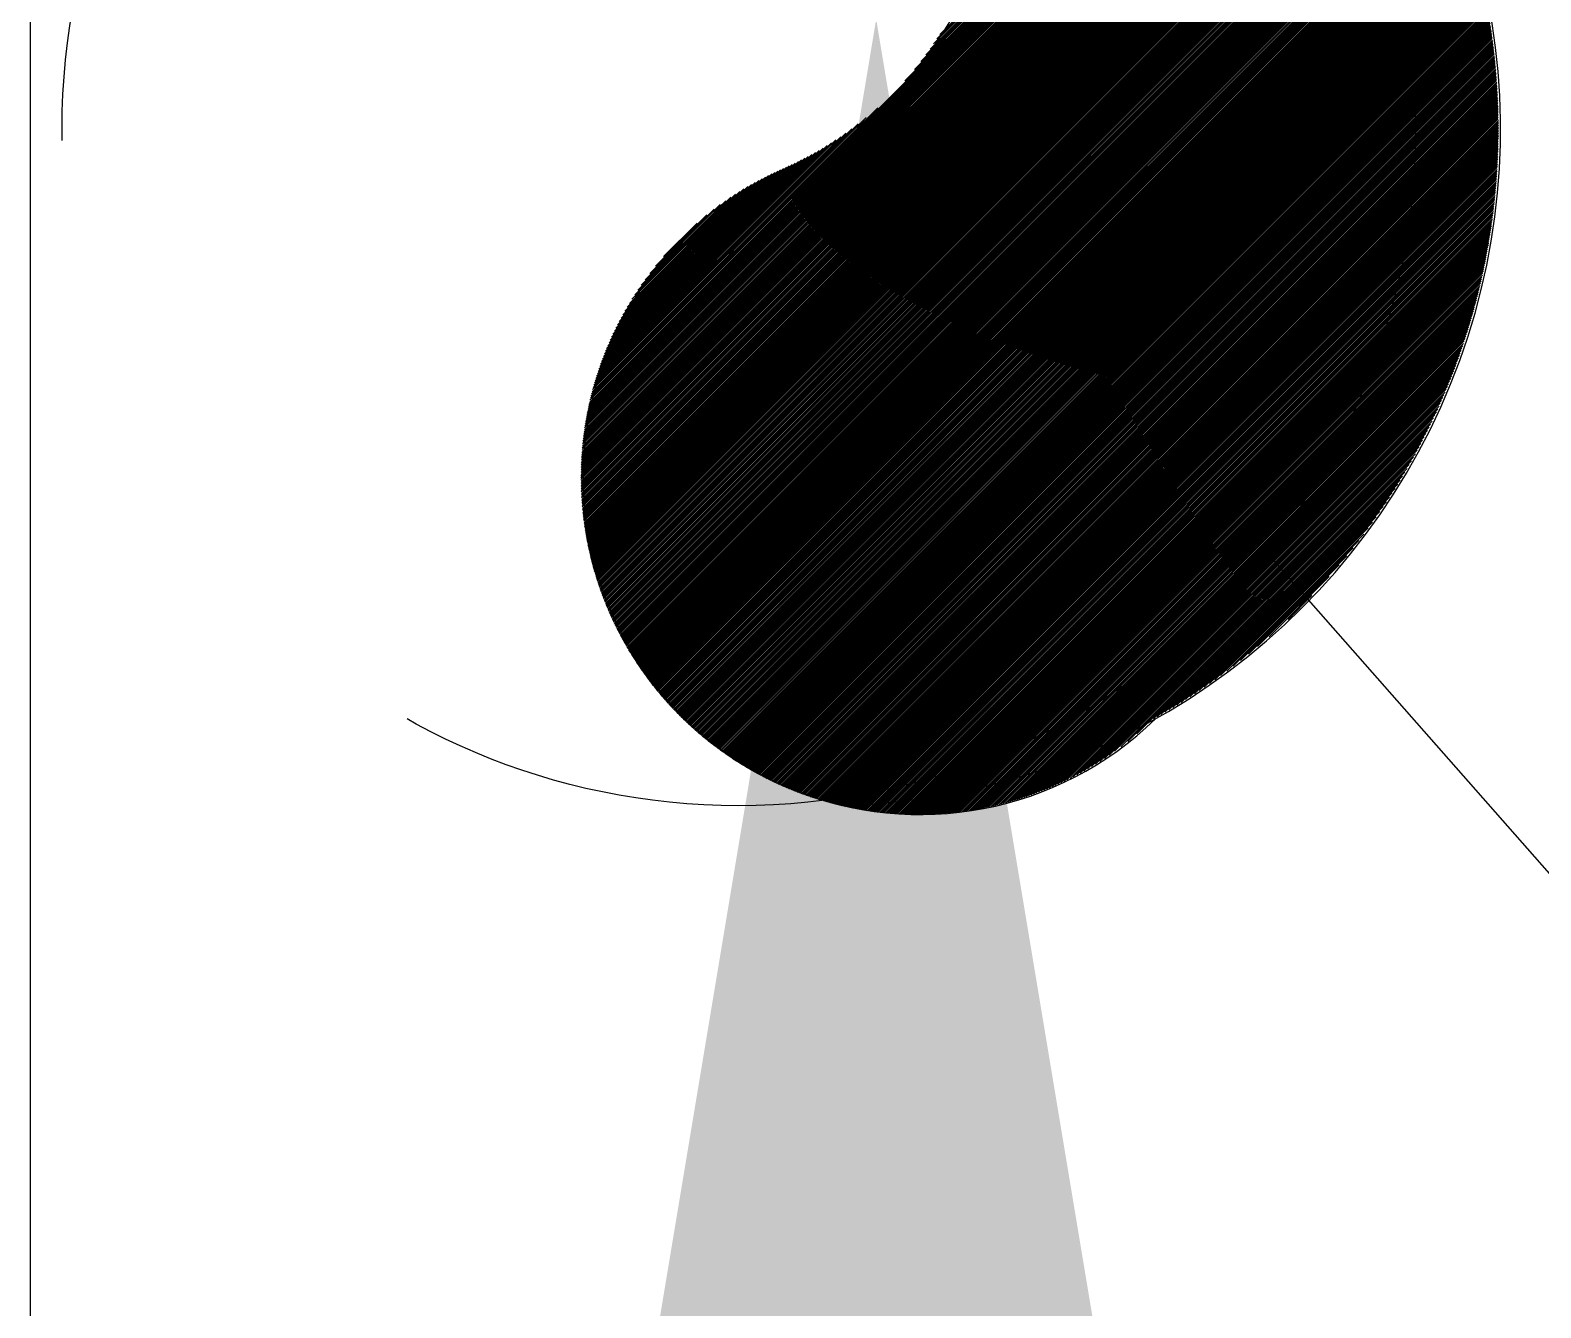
# Model space of a CAD drawing. Extents: x -437689 to -407696, y -55787 to -37037.
# Drawn here: x -435242 to -435161.7, y -40968.7 to -40900.8 of the extents above; entities that cross this region are included whole.
import ezdxf

# ---------------------------------------------------------------- set-up
doc = ezdxf.new("R2010")
doc.units = 0
doc.header["$LTSCALE"] = 150
doc.header["$MEASUREMENT"] = 0
doc.linetypes.add('DASHED', pattern=[0.75, 0.5, -0.25])
for name, color, linetype in [('DR', 6, 'CONTINUOUS'), ('WALL', 7, 'CONTINUOUS'), ('WASTE', 3, 'DASHED')]:
    doc.layers.add(name, color=color, linetype=linetype)

msp = doc.modelspace()

# ---------------------------------------------------------------- linework, layer by layer
at = {"layer": 'DR', "linetype": 'CONTINUOUS', "ltscale": 900}
msp.add_solid([(-435209.534, -40975.187), (-435197.034, -40900.187), (-435184.534, -40975.187)], dxfattribs=at)
at = {"layer": 'WALL', "color": 9, "linetype": 'CONTINUOUS'}
msp.add_line((-435242.04, -40863.084), (-435242.04, -40970.803), dxfattribs=at)
at = {"layer": 'WASTE'}
for p, q in [((-435212.424, -40921.218, 0), (-435173.166, -40881.96, 0)), ((-435212.403, -40921.113, 0), (-435173.206, -40881.915, 0)), ((-435212.382, -40921.007, 0), (-435173.246, -40881.871, 0)), ((-435212.36, -40920.9, 0), (-435173.286, -40881.826, 0)), ((-435212.337, -40920.793, 0), (-435173.327, -40881.782, 0)), ((-435212.314, -40920.684, 0), (-435173.367, -40881.738, 0)), ((-435212.289, -40920.574, 0), (-435173.408, -40881.693, 0)), ((-435212.263, -40920.464, 0), (-435173.448, -40881.649, 0)), ((-435212.237, -40920.352, 0), (-435173.489, -40881.605, 0)), ((-435212.209, -40920.24, 0), (-435173.53, -40881.561, 0)), ((-435195.52, -40903.466, 0), (-435173.571, -40881.517, 0)), ((-435194.999, -40902.86, 0), (-435173.612, -40881.473, 0)), ((-435194.66, -40902.437, 0), (-435173.653, -40881.429, 0)), ((-435194.395, -40902.086, 0), (-435173.694, -40881.385, 0)), ((-435194.172, -40901.779, 0), (-435173.735, -40881.342, 0)), ((-435193.978, -40901.5, 0), (-435173.776, -40881.298, 0)), ((-435193.806, -40901.243, 0), (-435173.817, -40881.254, 0)), ((-435193.65, -40901.002, 0), (-435173.859, -40881.211, 0)), ((-435212.67, -40922.992, 0), (-435172.454, -40882.776, 0)), ((-435212.662, -40922.899, 0), (-435172.493, -40882.73, 0)), ((-435212.653, -40922.805, 0), (-435172.532, -40882.684, 0)), ((-435212.643, -40922.711, 0), (-435172.571, -40882.638, 0)), ((-435212.633, -40922.616, 0), (-435172.61, -40882.593, 0)), ((-435212.622, -40922.52, 0), (-435172.649, -40882.547, 0)), ((-435212.611, -40922.424, 0), (-435172.689, -40882.501, 0)), ((-435212.599, -40922.327, 0), (-435172.728, -40882.456, 0)), ((-435212.587, -40922.23, 0), (-435172.767, -40882.41, 0)), ((-435212.573, -40922.132, 0), (-435172.807, -40882.365, 0)), ((-435212.56, -40922.033, 0), (-435172.846, -40882.32, 0)), ((-435212.545, -40921.934, 0), (-435172.886, -40882.275, 0)), ((-435212.53, -40921.834, 0), (-435172.926, -40882.229, 0)), ((-435212.514, -40921.733, 0), (-435172.966, -40882.184, 0)), ((-435212.497, -40921.631, 0), (-435173.005, -40882.139, 0)), ((-435212.48, -40921.529, 0), (-435173.045, -40882.094, 0)), ((-435212.462, -40921.426, 0), (-435173.085, -40882.05, 0)), ((-435212.443, -40921.323, 0), (-435173.125, -40882.005, 0)), ((-435212.74, -40924.504, 0), (-435171.803, -40883.568, 0)), ((-435212.739, -40924.333, 0), (-435171.879, -40883.473, 0)), ((-435212.739, -40924.419, 0), (-435171.841, -40883.52, 0)), ((-435212.737, -40924.247, 0), (-435171.916, -40883.426, 0)), ((-435212.735, -40924.16, 0), (-435171.954, -40883.379, 0)), ((-435212.733, -40924.073, 0), (-435171.992, -40883.333, 0)), ((-435212.731, -40923.986, 0), (-435172.03, -40883.286, 0)), ((-435212.727, -40923.898, 0), (-435172.069, -40883.239, 0)), ((-435212.724, -40923.81, 0), (-435172.107, -40883.192, 0)), ((-435212.72, -40923.721, 0), (-435172.145, -40883.146, 0)), ((-435212.715, -40923.631, 0), (-435172.183, -40883.099, 0)), ((-435212.711, -40923.542, 0), (-435172.222, -40883.053, 0)), ((-435212.705, -40923.451, 0), (-435172.26, -40883.007, 0)), ((-435212.699, -40923.361, 0), (-435172.299, -40882.96, 0)), ((-435212.693, -40923.269, 0), (-435172.338, -40882.914, 0)), ((-435212.686, -40923.178, 0), (-435172.376, -40882.868, 0)), ((-435212.678, -40923.085, 0), (-435172.415, -40882.822, 0)), ((-435212.74, -40924.589, 0), (-435171.765, -40883.615, 0)), ((-435212.74, -40924.674, 0), (-435171.728, -40883.662, 0)), ((-435212.739, -40924.758, 0), (-435171.69, -40883.709, 0)), ((-435212.738, -40924.842, 0), (-435171.653, -40883.757, 0)), ((-435212.737, -40924.925, 0), (-435171.616, -40883.804, 0)), ((-435212.735, -40925.008, 0), (-435171.578, -40883.852, 0)), ((-435212.733, -40925.091, 0), (-435171.541, -40883.9, 0)), ((-435212.73, -40925.173, 0), (-435171.504, -40883.947, 0)), ((-435212.727, -40925.255, 0), (-435171.467, -40883.995, 0)), ((-435212.724, -40925.337, 0), (-435171.43, -40884.043, 0)), ((-435212.72, -40925.418, 0), (-435171.393, -40884.091, 0)), ((-435212.716, -40925.499, 0), (-435171.356, -40884.139, 0)), ((-435212.712, -40925.579, 0), (-435171.319, -40884.187, 0)), ((-435212.707, -40925.659, 0), (-435171.283, -40884.235, 0)), ((-435212.702, -40925.739, 0), (-435171.246, -40884.283, 0)), ((-435212.697, -40925.819, 0), (-435171.21, -40884.332, 0)), ((-435212.691, -40925.898, 0), (-435171.173, -40884.38, 0)), ((-435212.685, -40925.977, 0), (-435171.137, -40884.429, 0)), ((-435212.679, -40926.055, 0), (-435171.1, -40884.477, 0)), ((-435212.672, -40926.133, 0), (-435171.064, -40884.526, 0)), ((-435212.665, -40926.211, 0), (-435171.028, -40884.574, 0)), ((-435212.658, -40926.289, 0), (-435170.992, -40884.623, 0)), ((-435212.65, -40926.366, 0), (-435170.956, -40884.672, 0)), ((-435212.642, -40926.443, 0), (-435170.92, -40884.721, 0)), ((-435212.634, -40926.52, 0), (-435170.884, -40884.77, 0)), ((-435212.625, -40926.596, 0), (-435170.848, -40884.819, 0)), ((-435212.617, -40926.672, 0), (-435170.812, -40884.868, 0)), ((-435212.608, -40926.748, 0), (-435170.777, -40884.917, 0)), ((-435212.598, -40926.823, 0), (-435170.741, -40884.966, 0)), ((-435212.588, -40926.899, 0), (-435170.706, -40885.016, 0)), ((-435212.579, -40926.973, 0), (-435170.67, -40885.065, 0)), ((-435212.568, -40927.048, 0), (-435170.635, -40885.114, 0)), ((-435212.558, -40927.122, 0), (-435170.599, -40885.164, 0)), ((-435212.547, -40927.196, 0), (-435170.564, -40885.214, 0)), ((-435212.536, -40927.27, 0), (-435170.529, -40885.263, 0)), ((-435212.525, -40927.344, 0), (-435170.494, -40885.313, 0)), ((-435212.513, -40927.417, 0), (-435170.459, -40885.363, 0)), ((-435212.501, -40927.49, 0), (-435170.424, -40885.413, 0)), ((-435212.489, -40927.563, 0), (-435170.389, -40885.463, 0)), ((-435212.476, -40927.635, 0), (-435170.354, -40885.513, 0)), ((-435212.464, -40927.707, 0), (-435170.32, -40885.563, 0)), ((-435212.451, -40927.779, 0), (-435170.285, -40885.613, 0)), ((-435212.438, -40927.851, 0), (-435170.25, -40885.664, 0)), ((-435212.424, -40927.922, 0), (-435170.216, -40885.714, 0)), ((-435212.411, -40927.993, 0), (-435170.182, -40885.764, 0)), ((-435212.397, -40928.064, 0), (-435170.147, -40885.815, 0)), ((-435212.382, -40928.135, 0), (-435170.113, -40885.865, 0)), ((-435212.368, -40928.205, 0), (-435170.079, -40885.916, 0)), ((-435212.353, -40928.276, 0), (-435170.045, -40885.967, 0)), ((-435212.338, -40928.346, 0), (-435170.011, -40886.018, 0)), ((-435212.323, -40928.415, 0), (-435169.977, -40886.069, 0)), ((-435212.308, -40928.485, 0), (-435169.943, -40886.12, 0)), ((-435212.292, -40928.554, 0), (-435169.909, -40886.171, 0)), ((-435212.276, -40928.623, 0), (-435169.875, -40886.222, 0)), ((-435212.26, -40928.692, 0), (-435169.841, -40886.273, 0)), ((-435212.244, -40928.76, 0), (-435169.808, -40886.324, 0)), ((-435212.227, -40928.829, 0), (-435169.774, -40886.375, 0)), ((-435212.211, -40928.897, 0), (-435169.741, -40886.427, 0)), ((-435212.194, -40928.964, 0), (-435169.708, -40886.478, 0)), ((-435212.176, -40929.032, 0), (-435169.674, -40886.53, 0)), ((-435212.159, -40929.099, 0), (-435169.641, -40886.582, 0)), ((-435212.141, -40929.167, 0), (-435169.608, -40886.633, 0)), ((-435212.123, -40929.234, 0), (-435169.575, -40886.685, 0)), ((-435212.105, -40929.3, 0), (-435169.542, -40886.737, 0)), ((-435212.087, -40929.367, 0), (-435169.509, -40886.789, 0)), ((-435212.068, -40929.433, 0), (-435169.476, -40886.841, 0)), ((-435212.05, -40929.499, 0), (-435169.443, -40886.893, 0)), ((-435212.031, -40929.565, 0), (-435169.411, -40886.945, 0)), ((-435212.012, -40929.631, 0), (-435169.378, -40886.997, 0)), ((-435211.992, -40929.696, 0), (-435169.346, -40887.05, 0)), ((-435211.973, -40929.762, 0), (-435169.313, -40887.102, 0)), ((-435211.953, -40929.827, 0), (-435169.281, -40887.155, 0)), ((-435211.933, -40929.891, 0), (-435169.248, -40887.207, 0)), ((-435211.913, -40929.956, 0), (-435169.216, -40887.26, 0)), ((-435211.892, -40930.02, 0), (-435169.184, -40887.312, 0)), ((-435211.871, -40930.085, 0), (-435169.152, -40887.365, 0)), ((-435211.851, -40930.149, 0), (-435169.12, -40887.418, 0)), ((-435211.83, -40930.213, 0), (-435169.088, -40887.471, 0)), ((-435211.808, -40930.276, 0), (-435169.056, -40887.524, 0)), ((-435211.787, -40930.34, 0), (-435169.025, -40887.577, 0)), ((-435211.765, -40930.403, 0), (-435168.993, -40887.63, 0)), ((-435211.744, -40930.466, 0), (-435168.961, -40887.684, 0)), ((-435211.722, -40930.529, 0), (-435168.93, -40887.737, 0)), ((-435211.699, -40930.591, 0), (-435168.898, -40887.79, 0)), ((-435211.677, -40930.654, 0), (-435168.867, -40887.844, 0)), ((-435211.654, -40930.716, 0), (-435168.836, -40887.897, 0)), ((-435211.632, -40930.778, 0), (-435168.804, -40887.951, 0)), ((-435211.609, -40930.84, 0), (-435168.773, -40888.005, 0)), ((-435211.585, -40930.902, 0), (-435168.742, -40888.059, 0)), ((-435211.562, -40930.963, 0), (-435168.711, -40888.112, 0)), ((-435211.539, -40931.025, 0), (-435168.68, -40888.166, 0)), ((-435211.515, -40931.086, 0), (-435168.649, -40888.22, 0)), ((-435211.491, -40931.147, 0), (-435168.619, -40888.274, 0)), ((-435211.467, -40931.208, 0), (-435168.588, -40888.329, 0)), ((-435211.443, -40931.268, 0), (-435168.557, -40888.383, 0)), ((-435211.418, -40931.329, 0), (-435168.527, -40888.437, 0)), ((-435211.394, -40931.389, 0), (-435168.497, -40888.492, 0)), ((-435211.369, -40931.449, 0), (-435168.466, -40888.546, 0)), ((-435211.344, -40931.509, 0), (-435168.436, -40888.601, 0)), ((-435211.319, -40931.568, 0), (-435168.406, -40888.655, 0)), ((-435211.293, -40931.628, 0), (-435168.376, -40888.71, 0)), ((-435211.268, -40931.687, 0), (-435168.346, -40888.765, 0)), ((-435211.242, -40931.746, 0), (-435168.316, -40888.82, 0)), ((-435211.216, -40931.805, 0), (-435168.286, -40888.875, 0)), ((-435211.19, -40931.864, 0), (-435168.256, -40888.93, 0)), ((-435211.164, -40931.923, 0), (-435168.226, -40888.985, 0)), ((-435211.137, -40931.981, 0), (-435168.197, -40889.04, 0)), ((-435211.111, -40932.039, 0), (-435168.167, -40889.096, 0)), ((-435211.084, -40932.098, 0), (-435168.138, -40889.151, 0)), ((-435211.057, -40932.155, 0), (-435168.108, -40889.207, 0)), ((-435211.03, -40932.213, 0), (-435168.079, -40889.262, 0)), ((-435211.003, -40932.271, 0), (-435168.05, -40889.318, 0)), ((-435210.975, -40932.328, 0), (-435168.021, -40889.373, 0)), ((-435210.948, -40932.386, 0), (-435167.992, -40889.429, 0)), ((-435210.92, -40932.443, 0), (-435167.963, -40889.485, 0)), ((-435210.892, -40932.5, 0), (-435167.934, -40889.541, 0)), ((-435210.864, -40932.556, 0), (-435167.905, -40889.597, 0)), ((-435210.836, -40932.613, 0), (-435167.876, -40889.653, 0)), ((-435210.807, -40932.669, 0), (-435167.848, -40889.709, 0)), ((-435210.779, -40932.726, 0), (-435167.819, -40889.766, 0)), ((-435210.75, -40932.782, 0), (-435167.79, -40889.822, 0)), ((-435210.721, -40932.838, 0), (-435167.762, -40889.879, 0)), ((-435210.692, -40932.893, 0), (-435167.734, -40889.935, 0)), ((-435210.663, -40932.949, 0), (-435167.706, -40889.992, 0)), ((-435210.633, -40933.004, 0), (-435167.677, -40890.048, 0)), ((-435210.604, -40933.06, 0), (-435167.649, -40890.105, 0)), ((-435210.574, -40933.115, 0), (-435167.621, -40890.162, 0)), ((-435210.544, -40933.17, 0), (-435167.593, -40890.219, 0)), ((-435210.514, -40933.224, 0), (-435167.566, -40890.276, 0)), ((-435210.484, -40933.279, 0), (-435167.538, -40890.333, 0)), ((-435210.453, -40933.334, 0), (-435167.51, -40890.39, 0)), ((-435210.423, -40933.388, 0), (-435167.483, -40890.448, 0)), ((-435210.392, -40933.442, 0), (-435167.455, -40890.505, 0)), ((-435210.361, -40933.496, 0), (-435167.428, -40890.562, 0)), ((-435210.33, -40933.55, 0), (-435167.4, -40890.62, 0)), ((-435210.299, -40933.604, 0), (-435167.373, -40890.678, 0)), ((-435210.268, -40933.657, 0), (-435167.346, -40890.735, 0)), ((-435210.236, -40933.71, 0), (-435167.319, -40890.793, 0)), ((-435210.205, -40933.764, 0), (-435167.292, -40890.851, 0)), ((-435210.173, -40933.817, 0), (-435167.265, -40890.909, 0)), ((-435210.141, -40933.87, 0), (-435167.238, -40890.967, 0)), ((-435210.109, -40933.922, 0), (-435167.212, -40891.025, 0)), ((-435210.076, -40933.975, 0), (-435167.185, -40891.083, 0)), ((-435210.044, -40934.027, 0), (-435167.158, -40891.142, 0)), ((-435210.011, -40934.08, 0), (-435167.132, -40891.2, 0)), ((-435209.979, -40934.132, 0), (-435167.106, -40891.259, 0)), ((-435209.946, -40934.184, 0), (-435167.079, -40891.317, 0)), ((-435209.913, -40934.236, 0), (-435167.053, -40891.376, 0)), ((-435209.88, -40934.287, 0), (-435167.027, -40891.434, 0)), ((-435209.846, -40934.339, 0), (-435167.001, -40891.493, 0)), ((-435209.813, -40934.39, 0), (-435166.975, -40891.552, 0)), ((-435209.779, -40934.441, 0), (-435166.949, -40891.611, 0)), ((-435209.745, -40934.492, 0), (-435166.923, -40891.67, 0)), ((-435209.711, -40934.543, 0), (-435166.898, -40891.729, 0)), ((-435209.677, -40934.594, 0), (-435166.872, -40891.789, 0)), ((-435209.643, -40934.645, 0), (-435166.847, -40891.848, 0)), ((-435209.609, -40934.695, 0), (-435166.821, -40891.908, 0)), ((-435209.574, -40934.745, 0), (-435166.796, -40891.967, 0)), ((-435209.54, -40934.796, 0), (-435166.771, -40892.027, 0)), ((-435209.505, -40934.846, 0), (-435166.745, -40892.086, 0)), ((-435209.47, -40934.895, 0), (-435166.72, -40892.146, 0)), ((-435209.435, -40934.945, 0), (-435166.695, -40892.206, 0)), ((-435209.399, -40934.995, 0), (-435166.671, -40892.266, 0)), ((-435209.364, -40935.044, 0), (-435166.646, -40892.326, 0)), ((-435209.328, -40935.093, 0), (-435166.621, -40892.386, 0)), ((-435209.293, -40935.143, 0), (-435166.596, -40892.446, 0)), ((-435209.257, -40935.191, 0), (-435166.572, -40892.507, 0)), ((-435209.221, -40935.24, 0), (-435166.548, -40892.567, 0)), ((-435209.184, -40935.289, 0), (-435166.523, -40892.628, 0)), ((-435209.148, -40935.338, 0), (-435166.499, -40892.688, 0)), ((-435209.112, -40935.386, 0), (-435166.475, -40892.749, 0)), ((-435209.075, -40935.434, 0), (-435166.451, -40892.81, 0)), ((-435209.038, -40935.482, 0), (-435166.427, -40892.871, 0)), ((-435209.001, -40935.53, 0), (-435166.403, -40892.932, 0)), ((-435208.964, -40935.578, 0), (-435166.379, -40892.993, 0)), ((-435208.927, -40935.626, 0), (-435166.355, -40893.054, 0)), ((-435208.89, -40935.673, 0), (-435166.332, -40893.115, 0)), ((-435208.852, -40935.721, 0), (-435166.308, -40893.177, 0)), ((-435208.815, -40935.768, 0), (-435166.285, -40893.238, 0)), ((-435208.777, -40935.815, 0), (-435166.262, -40893.299, 0)), ((-435208.739, -40935.862, 0), (-435166.238, -40893.361, 0)), ((-435208.701, -40935.909, 0), (-435166.215, -40893.423, 0)), ((-435208.663, -40935.955, 0), (-435166.192, -40893.485, 0)), ((-435208.624, -40936.002, 0), (-435166.169, -40893.547, 0)), ((-435208.586, -40936.048, 0), (-435166.146, -40893.609, 0)), ((-435208.547, -40936.094, 0), (-435166.124, -40893.671, 0)), ((-435208.509, -40936.14, 0), (-435166.101, -40893.733, 0)), ((-435208.47, -40936.186, 0), (-435166.078, -40893.795, 0)), ((-435208.431, -40936.232, 0), (-435166.056, -40893.857, 0)), ((-435208.391, -40936.278, 0), (-435166.033, -40893.92, 0)), ((-435208.352, -40936.323, 0), (-435166.011, -40893.982, 0)), ((-435208.312, -40936.369, 0), (-435165.989, -40894.045, 0)), ((-435208.273, -40936.414, 0), (-435165.967, -40894.108, 0)), ((-435208.233, -40936.459, 0), (-435165.945, -40894.171, 0)), ((-435208.193, -40936.504, 0), (-435165.923, -40894.234, 0)), ((-435208.153, -40936.549, 0), (-435165.901, -40894.297, 0)), ((-435208.113, -40936.593, 0), (-435165.879, -40894.36, 0)), ((-435208.073, -40936.638, 0), (-435165.858, -40894.423, 0)), ((-435208.032, -40936.682, 0), (-435165.836, -40894.486, 0)), ((-435207.991, -40936.726, 0), (-435165.815, -40894.55, 0)), ((-435207.951, -40936.77, 0), (-435165.794, -40894.613, 0)), ((-435207.91, -40936.814, 0), (-435165.772, -40894.677, 0)), ((-435207.869, -40936.858, 0), (-435165.751, -40894.741, 0)), ((-435207.827, -40936.902, 0), (-435165.73, -40894.805, 0)), ((-435207.786, -40936.945, 0), (-435165.709, -40894.869, 0)), ((-435207.745, -40936.989, 0), (-435165.689, -40894.933, 0)), ((-435207.703, -40937.032, 0), (-435165.668, -40894.997, 0)), ((-435207.661, -40937.075, 0), (-435165.647, -40895.061, 0)), ((-435207.619, -40937.118, 0), (-435165.627, -40895.125, 0)), ((-435207.577, -40937.161, 0), (-435165.606, -40895.19, 0)), ((-435207.535, -40937.203, 0), (-435165.586, -40895.254, 0)), ((-435207.493, -40937.246, 0), (-435165.566, -40895.319, 0)), ((-435207.45, -40937.288, 0), (-435165.546, -40895.384, 0)), ((-435207.408, -40937.33, 0), (-435165.526, -40895.449, 0)), ((-435207.365, -40937.373, 0), (-435165.506, -40895.514, 0)), ((-435207.322, -40937.415, 0), (-435165.486, -40895.579, 0)), ((-435207.279, -40937.456, 0), (-435165.466, -40895.644, 0)), ((-435207.236, -40937.498, 0), (-435165.447, -40895.709, 0)), ((-435207.192, -40937.539, 0), (-435165.427, -40895.774, 0)), ((-435207.149, -40937.581, 0), (-435165.408, -40895.84, 0)), ((-435207.105, -40937.622, 0), (-435165.388, -40895.905, 0)), ((-435207.061, -40937.663, 0), (-435165.369, -40895.971, 0)), ((-435207.018, -40937.704, 0), (-435165.35, -40896.037, 0)), ((-435206.973, -40937.745, 0), (-435165.331, -40896.103, 0)), ((-435206.929, -40937.786, 0), (-435165.312, -40896.169, 0)), ((-435206.885, -40937.826, 0), (-435165.294, -40896.235, 0)), ((-435206.84, -40937.867, 0), (-435165.275, -40896.301, 0)), ((-435206.796, -40937.907, 0), (-435165.256, -40896.367, 0)), ((-435206.751, -40937.947, 0), (-435165.238, -40896.434, 0)), ((-435206.706, -40937.987, 0), (-435165.22, -40896.5, 0)), ((-435206.661, -40938.027, 0), (-435165.201, -40896.567, 0)), ((-435206.616, -40938.066, 0), (-435165.183, -40896.634, 0)), ((-435206.571, -40938.106, 0), (-435165.165, -40896.7, 0)), ((-435206.525, -40938.145, 0), (-435165.147, -40896.767, 0)), ((-435206.48, -40938.184, 0), (-435165.13, -40896.834, 0)), ((-435206.434, -40938.223, 0), (-435165.112, -40896.902, 0)), ((-435206.388, -40938.262, 0), (-435165.094, -40896.969, 0)), ((-435206.342, -40938.301, 0), (-435165.077, -40897.036, 0)), ((-435206.296, -40938.34, 0), (-435165.06, -40897.104, 0)), ((-435206.249, -40938.378, 0), (-435165.042, -40897.171, 0)), ((-435206.203, -40938.417, 0), (-435165.025, -40897.239, 0)), ((-435206.156, -40938.455, 0), (-435165.008, -40897.307, 0)), ((-435206.109, -40938.493, 0), (-435164.991, -40897.375, 0)), ((-435206.063, -40938.531, 0), (-435164.974, -40897.443, 0)), ((-435206.015, -40938.569, 0), (-435164.958, -40897.511, 0)), ((-435205.968, -40938.607, 0), (-435164.941, -40897.579, 0)), ((-435205.921, -40938.644, 0), (-435164.925, -40897.648, 0)), ((-435205.873, -40938.681, 0), (-435164.908, -40897.716, 0)), ((-435205.826, -40938.719, 0), (-435164.892, -40897.785, 0)), ((-435205.778, -40938.756, 0), (-435164.876, -40897.854, 0)), ((-435205.73, -40938.793, 0), (-435164.86, -40897.923, 0)), ((-435205.682, -40938.829, 0), (-435164.844, -40897.992, 0)), ((-435205.634, -40938.866, 0), (-435164.829, -40898.061, 0)), ((-435205.585, -40938.903, 0), (-435164.813, -40898.13, 0)), ((-435205.537, -40938.939, 0), (-435164.797, -40898.199, 0)), ((-435205.488, -40938.975, 0), (-435164.782, -40898.269, 0)), ((-435205.44, -40939.011, 0), (-435164.767, -40898.338, 0)), ((-435205.391, -40939.047, 0), (-435164.752, -40898.408, 0)), ((-435205.341, -40939.083, 0), (-435164.736, -40898.478, 0)), ((-435205.292, -40939.118, 0), (-435164.722, -40898.548, 0)), ((-435205.243, -40939.154, 0), (-435164.707, -40898.618, 0)), ((-435205.193, -40939.189, 0), (-435164.692, -40898.688, 0)), ((-435205.144, -40939.224, 0), (-435164.677, -40898.758, 0)), ((-435205.094, -40939.259, 0), (-435164.663, -40898.829, 0)), ((-435205.044, -40939.294, 0), (-435164.649, -40898.899, 0)), ((-435204.994, -40939.329, 0), (-435164.634, -40898.97, 0)), ((-435204.943, -40939.364, 0), (-435164.62, -40899.041, 0)), ((-435204.893, -40939.398, 0), (-435164.606, -40899.111, 0)), ((-435204.842, -40939.432, 0), (-435164.593, -40899.182, 0)), ((-435204.792, -40939.466, 0), (-435164.579, -40899.254, 0)), ((-435204.741, -40939.5, 0), (-435164.565, -40899.325, 0)), ((-435204.69, -40939.534, 0), (-435164.552, -40899.396, 0)), ((-435204.639, -40939.568, 0), (-435164.539, -40899.468, 0)), ((-435204.587, -40939.601, 0), (-435164.525, -40899.539, 0)), ((-435204.536, -40939.635, 0), (-435164.512, -40899.611, 0)), ((-435204.484, -40939.668, 0), (-435164.499, -40899.683, 0)), ((-435204.432, -40939.701, 0), (-435164.486, -40899.755, 0)), ((-435204.38, -40939.734, 0), (-435164.474, -40899.827, 0)), ((-435204.328, -40939.767, 0), (-435164.461, -40899.9, 0)), ((-435204.276, -40939.799, 0), (-435164.449, -40899.972, 0)), ((-435204.224, -40939.832, 0), (-435164.436, -40900.045, 0)), ((-435204.171, -40939.864, 0), (-435164.424, -40900.117, 0)), ((-435204.118, -40939.896, 0), (-435164.412, -40900.19, 0)), ((-435204.065, -40939.928, 0), (-435164.4, -40900.263, 0)), ((-435204.012, -40939.96, 0), (-435164.388, -40900.336, 0)), ((-435203.959, -40939.992, 0), (-435164.377, -40900.409, 0)), ((-435203.906, -40940.023, 0), (-435164.365, -40900.483, 0)), ((-435203.852, -40940.055, 0), (-435164.354, -40900.556, 0)), ((-435203.799, -40940.086, 0), (-435164.343, -40900.63, 0)), ((-435203.745, -40940.117, 0), (-435164.332, -40900.703, 0)), ((-435203.691, -40940.148, 0), (-435164.321, -40900.777, 0)), ((-435203.637, -40940.178, 0), (-435164.31, -40900.851, 0)), ((-435203.583, -40940.209, 0), (-435164.299, -40900.925, 0)), ((-435203.528, -40940.239, 0), (-435164.289, -40901, 0)), ((-435203.474, -40940.27, 0), (-435164.278, -40901.074, 0)), ((-435203.419, -40940.3, 0), (-435164.268, -40901.149, 0)), ((-435203.364, -40940.33, 0), (-435164.258, -40901.223, 0)), ((-435203.309, -40940.359, 0), (-435164.248, -40901.298, 0)), ((-435203.254, -40940.389, 0), (-435164.238, -40901.373, 0)), ((-435203.198, -40940.419, 0), (-435164.228, -40901.448, 0)), ((-435203.143, -40940.448, 0), (-435164.218, -40901.524, 0)), ((-435203.087, -40940.477, 0), (-435164.209, -40901.599, 0)), ((-435203.031, -40940.506, 0), (-435164.2, -40901.675, 0)), ((-435202.975, -40940.535, 0), (-435164.191, -40901.75, 0)), ((-435202.919, -40940.563, 0), (-435164.182, -40901.826, 0)), ((-435202.862, -40940.592, 0), (-435164.173, -40901.902, 0)), ((-435202.806, -40940.62, 0), (-435164.164, -40901.978, 0)), ((-435202.749, -40940.648, 0), (-435164.155, -40902.055, 0)), ((-435202.692, -40940.676, 0), (-435164.147, -40902.131, 0)), ((-435202.635, -40940.704, 0), (-435164.139, -40902.208, 0)), ((-435202.578, -40940.732, 0), (-435164.131, -40902.284, 0)), ((-435202.521, -40940.759, 0), (-435164.123, -40902.361, 0)), ((-435202.463, -40940.786, 0), (-435164.115, -40902.438, 0)), ((-435202.405, -40940.813, 0), (-435164.107, -40902.516, 0)), ((-435202.347, -40940.84, 0), (-435164.1, -40902.593, 0)), ((-435202.289, -40940.867, 0), (-435164.092, -40902.67, 0)), ((-435202.231, -40940.894, 0), (-435164.085, -40902.748, 0)), ((-435202.173, -40940.92, 0), (-435164.078, -40902.826, 0)), ((-435202.114, -40940.947, 0), (-435164.071, -40902.904, 0)), ((-435202.055, -40940.973, 0), (-435164.065, -40902.982, 0)), ((-435201.996, -40940.999, 0), (-435164.058, -40903.06, 0)), ((-435201.937, -40941.024, 0), (-435164.052, -40903.139, 0)), ((-435201.878, -40941.05, 0), (-435164.045, -40903.217, 0)), ((-435201.818, -40941.075, 0), (-435164.039, -40903.296, 0)), ((-435201.759, -40941.1, 0), (-435164.033, -40903.375, 0)), ((-435201.699, -40941.125, 0), (-435164.028, -40903.454, 0)), ((-435201.639, -40941.15, 0), (-435164.022, -40903.533, 0)), ((-435201.579, -40941.175, 0), (-435164.017, -40903.613, 0)), ((-435201.518, -40941.199, 0), (-435164.011, -40903.692, 0)), ((-435201.458, -40941.224, 0), (-435164.006, -40903.772, 0)), ((-435201.397, -40941.248, 0), (-435164.001, -40903.852, 0)), ((-435201.336, -40941.272, 0), (-435163.996, -40903.932, 0)), ((-435201.275, -40941.296, 0), (-435163.992, -40904.012, 0)), ((-435201.214, -40941.319, 0), (-435163.987, -40904.093, 0)), ((-435201.152, -40941.342, 0), (-435163.983, -40904.173, 0)), ((-435201.091, -40941.366, 0), (-435163.979, -40904.254, 0)), ((-435201.029, -40941.389, 0), (-435163.975, -40904.335, 0)), ((-435200.967, -40941.411, 0), (-435163.971, -40904.416, 0)), ((-435212.18, -40920.127, 0), (-435196.956, -40904.902, 0)), ((-435200.905, -40941.434, 0), (-435163.968, -40904.497, 0)), ((-435200.842, -40941.457, 0), (-435163.965, -40904.579, 0)), ((-435200.78, -40941.479, 0), (-435163.961, -40904.661, 0)), ((-435200.717, -40941.501, 0), (-435163.958, -40904.742, 0)), ((-435200.654, -40941.523, 0), (-435163.955, -40904.824, 0)), ((-435200.59, -40941.544, 0), (-435163.953, -40904.907, 0)), ((-435200.527, -40941.566, 0), (-435163.95, -40904.989, 0)), ((-435200.464, -40941.587, 0), (-435163.948, -40905.072, 0)), ((-435200.4, -40941.608, 0), (-435163.946, -40905.154, 0)), ((-435200.336, -40941.629, 0), (-435163.944, -40905.237, 0)), ((-435212.151, -40920.012, 0), (-435197.562, -40905.423, 0)), ((-435212.12, -40919.896, 0), (-435197.986, -40905.762, 0)), ((-435212.088, -40919.779, 0), (-435198.336, -40906.028, 0)), ((-435200.272, -40941.65, 0), (-435163.942, -40905.32, 0)), ((-435200.207, -40941.67, 0), (-435163.941, -40905.404, 0)), ((-435200.143, -40941.69, 0), (-435163.939, -40905.487, 0)), ((-435200.078, -40941.71, 0), (-435163.938, -40905.571, 0)), ((-435200.013, -40941.73, 0), (-435163.937, -40905.655, 0)), ((-435199.948, -40941.75, 0), (-435163.936, -40905.739, 0)), ((-435199.882, -40941.769, 0), (-435163.936, -40905.823, 0)), ((-435199.816, -40941.789, 0), (-435163.935, -40905.908, 0)), ((-435199.751, -40941.808, 0), (-435163.935, -40905.992, 0)), ((-435199.685, -40941.826, 0), (-435163.935, -40906.077, 0)), ((-435212.055, -40919.661, 0), (-435198.644, -40906.25, 0)), ((-435212.02, -40919.542, 0), (-435198.922, -40906.444, 0)), ((-435211.985, -40919.422, 0), (-435199.18, -40906.616, 0)), ((-435211.948, -40919.3, 0), (-435199.42, -40906.772, 0)), ((-435199.618, -40941.845, 0), (-435163.936, -40906.162, 0)), ((-435199.552, -40941.863, 0), (-435163.936, -40906.247, 0)), ((-435199.485, -40941.881, 0), (-435163.937, -40906.333, 0)), ((-435199.418, -40941.899, 0), (-435163.937, -40906.419, 0)), ((-435199.351, -40941.917, 0), (-435163.938, -40906.504, 0)), ((-435199.284, -40941.935, 0), (-435163.94, -40906.59, 0)), ((-435199.216, -40941.952, 0), (-435163.941, -40906.677, 0)), ((-435199.148, -40941.969, 0), (-435163.943, -40906.763, 0)), ((-435199.08, -40941.986, 0), (-435163.945, -40906.85, 0)), ((-435211.909, -40919.177, 0), (-435199.648, -40906.915, 0)), ((-435211.869, -40919.052, 0), (-435199.864, -40907.046, 0)), ((-435211.828, -40918.926, 0), (-435200.071, -40907.168, 0)), ((-435211.785, -40918.798, 0), (-435200.269, -40907.282, 0)), ((-435211.741, -40918.668, 0), (-435200.461, -40907.389, 0)), ((-435211.694, -40918.537, 0), (-435200.647, -40907.49, 0)), ((-435211.646, -40918.404, 0), (-435200.827, -40907.585, 0)), ((-435211.596, -40918.269, 0), (-435201.002, -40907.675, 0)), ((-435199.012, -40942.002, 0), (-435163.947, -40906.937, 0)), ((-435198.944, -40942.019, 0), (-435163.949, -40907.024, 0)), ((-435198.875, -40942.035, 0), (-435163.952, -40907.111, 0)), ((-435198.806, -40942.051, 0), (-435163.954, -40907.199, 0)), ((-435198.737, -40942.066, 0), (-435163.957, -40907.287, 0)), ((-435198.667, -40942.082, 0), (-435163.96, -40907.375, 0)), ((-435198.598, -40942.097, 0), (-435163.964, -40907.463, 0)), ((-435198.528, -40942.112, 0), (-435163.967, -40907.552, 0)), ((-435198.458, -40942.127, 0), (-435163.971, -40907.64, 0)), ((-435211.544, -40918.133, 0), (-435201.172, -40907.76, 0)), ((-435211.49, -40917.994, 0), (-435201.338, -40907.842, 0)), ((-435211.434, -40917.852, 0), (-435201.5, -40907.919, 0)), ((-435211.375, -40917.709, 0), (-435201.659, -40907.993, 0)), ((-435211.313, -40917.562, 0), (-435201.815, -40908.064, 0)), ((-435211.249, -40917.414, 0), (-435201.968, -40908.132, 0)), ((-435211.183, -40917.262, 0), (-435202.12, -40908.199, 0)), ((-435211.113, -40917.107, 0), (-435202.274, -40908.269, 0)), ((-435211.039, -40916.949, 0), (-435202.433, -40908.342, 0)), ((-435210.962, -40916.787, 0), (-435202.594, -40908.419, 0)), ((-435210.881, -40916.621, 0), (-435202.76, -40908.5, 0)), ((-435198.387, -40942.141, 0), (-435163.975, -40907.729, 0)), ((-435198.317, -40942.155, 0), (-435163.98, -40907.819, 0)), ((-435198.246, -40942.169, 0), (-435163.984, -40907.908, 0)), ((-435198.175, -40942.183, 0), (-435163.989, -40907.998, 0)), ((-435198.103, -40942.197, 0), (-435163.994, -40908.087, 0)), ((-435198.032, -40942.21, 0), (-435163.999, -40908.178, 0)), ((-435197.96, -40942.223, 0), (-435164.005, -40908.268, 0)), ((-435197.888, -40942.236, 0), (-435164.011, -40908.359, 0)), ((-435197.815, -40942.248, 0), (-435164.017, -40908.449, 0)), ((-435210.796, -40916.451, 0), (-435202.93, -40908.586, 0)), ((-435210.706, -40916.276, 0), (-435203.105, -40908.676, 0)), ((-435210.61, -40916.096, 0), (-435203.286, -40908.771, 0)), ((-435210.509, -40915.91, 0), (-435203.472, -40908.872, 0)), ((-435210.401, -40915.717, 0), (-435203.664, -40908.98, 0)), ((-435210.286, -40915.517, 0), (-435203.865, -40909.096, 0)), ((-435210.161, -40915.307, 0), (-435204.074, -40909.22, 0)), ((-435197.743, -40942.26, 0), (-435164.023, -40908.541, 0)), ((-435197.67, -40942.272, 0), (-435164.029, -40908.632, 0)), ((-435197.596, -40942.284, 0), (-435164.036, -40908.723, 0)), ((-435197.523, -40942.295, 0), (-435164.043, -40908.815, 0)), ((-435197.449, -40942.306, 0), (-435164.05, -40908.907, 0)), ((-435197.375, -40942.317, 0), (-435164.058, -40909, 0)), ((-435197.301, -40942.328, 0), (-435164.066, -40909.092, 0)), ((-435197.226, -40942.338, 0), (-435164.074, -40909.185, 0)), ((-435197.152, -40942.348, 0), (-435164.082, -40909.279, 0)), ((-435210.027, -40915.088, 0), (-435204.293, -40909.354, 0)), ((-435209.88, -40914.856, 0), (-435204.525, -40909.501, 0)), ((-435209.718, -40914.609, 0), (-435204.772, -40909.663, 0)), ((-435209.537, -40914.343, 0), (-435205.038, -40909.845, 0)), ((-435209.329, -40914.051, 0), (-435205.33, -40910.052, 0)), ((-435197.077, -40942.358, 0), (-435164.091, -40909.372, 0)), ((-435197.001, -40942.367, 0), (-435164.1, -40909.466, 0)), ((-435196.925, -40942.376, 0), (-435164.109, -40909.56, 0)), ((-435196.849, -40942.385, 0), (-435164.118, -40909.654, 0)), ((-435196.773, -40942.394, 0), (-435164.128, -40909.748, 0)), ((-435196.697, -40942.402, 0), (-435164.138, -40909.843, 0)), ((-435196.62, -40942.41, 0), (-435164.148, -40909.938, 0)), ((-435196.543, -40942.418, 0), (-435164.159, -40910.034, 0)), ((-435209.085, -40913.722, 0), (-435205.659, -40910.296, 0)), ((-435208.781, -40913.333, 0), (-435206.049, -40910.601, 0)), ((-435196.465, -40942.425, 0), (-435164.169, -40910.13, 0)), ((-435196.387, -40942.432, 0), (-435164.181, -40910.226, 0)), ((-435196.309, -40942.439, 0), (-435164.192, -40910.322, 0)), ((-435196.231, -40942.445, 0), (-435164.204, -40910.418, 0)), ((-435196.152, -40942.451, 0), (-435164.216, -40910.515, 0)), ((-435196.073, -40942.457, 0), (-435164.228, -40910.612, 0)), ((-435195.993, -40942.463, 0), (-435164.241, -40910.71, 0)), ((-435195.914, -40942.468, 0), (-435164.254, -40910.808, 0)), ((-435195.833, -40942.472, 0), (-435164.267, -40910.906, 0)), ((-435208.349, -40912.816, 0), (-435206.566, -40911.033, 0)), ((-435195.753, -40942.477, 0), (-435164.281, -40911.004, 0)), ((-435195.672, -40942.481, 0), (-435164.294, -40911.103, 0)), ((-435195.591, -40942.485, 0), (-435164.309, -40911.202, 0)), ((-435195.51, -40942.488, 0), (-435164.323, -40911.302, 0)), ((-435195.428, -40942.491, 0), (-435164.338, -40911.401, 0)), ((-435195.346, -40942.494, 0), (-435164.353, -40911.501, 0)), ((-435195.263, -40942.496, 0), (-435164.369, -40911.602, 0)), ((-435195.18, -40942.498, 0), (-435164.385, -40911.703, 0)), ((-435195.097, -40942.499, 0), (-435164.401, -40911.804, 0)), ((-435195.013, -40942.501, 0), (-435164.418, -40911.905, 0)), ((-435194.929, -40942.501, 0), (-435164.435, -40912.007, 0)), ((-435194.844, -40942.502, 0), (-435164.452, -40912.109, 0)), ((-435194.76, -40942.502, 0), (-435164.47, -40912.212, 0)), ((-435194.674, -40942.501, 0), (-435164.488, -40912.315, 0)), ((-435194.589, -40942.5, 0), (-435164.507, -40912.418, 0)), ((-435194.502, -40942.499, 0), (-435164.525, -40912.522, 0)), ((-435194.416, -40942.497, 0), (-435164.545, -40912.626, 0)), ((-435194.329, -40942.495, 0), (-435164.564, -40912.731, 0)), ((-435194.242, -40942.493, 0), (-435164.584, -40912.835, 0)), ((-435194.154, -40942.49, 0), (-435164.605, -40912.941, 0)), ((-435194.065, -40942.486, 0), (-435164.626, -40913.046, 0)), ((-435193.977, -40942.482, 0), (-435164.647, -40913.152, 0)), ((-435193.887, -40942.478, 0), (-435164.668, -40913.259, 0)), ((-435193.798, -40942.473, 0), (-435164.691, -40913.366, 0)), ((-435193.707, -40942.468, 0), (-435164.713, -40913.473, 0)), ((-435193.617, -40942.462, 0), (-435164.736, -40913.581, 0)), ((-435193.526, -40942.456, 0), (-435164.759, -40913.689, 0)), ((-435193.434, -40942.449, 0), (-435164.783, -40913.798, 0)), ((-435193.342, -40942.441, 0), (-435164.808, -40913.907, 0)), ((-435193.249, -40942.434, 0), (-435164.832, -40914.017, 0)), ((-435193.156, -40942.425, 0), (-435164.858, -40914.127, 0)), ((-435193.062, -40942.416, 0), (-435164.883, -40914.237, 0)), ((-435192.968, -40942.407, 0), (-435164.909, -40914.349, 0)), ((-435192.873, -40942.397, 0), (-435164.936, -40914.46, 0)), ((-435192.777, -40942.386, 0), (-435164.963, -40914.572, 0)), ((-435192.681, -40942.375, 0), (-435164.991, -40914.685, 0)), ((-435192.585, -40942.363, 0), (-435165.019, -40914.798, 0)), ((-435192.487, -40942.351, 0), (-435165.048, -40914.911, 0)), ((-435192.389, -40942.338, 0), (-435165.077, -40915.025, 0)), ((-435192.291, -40942.324, 0), (-435165.107, -40915.14, 0)), ((-435192.192, -40942.309, 0), (-435165.137, -40915.255, 0)), ((-435192.092, -40942.294, 0), (-435165.168, -40915.371, 0)), ((-435191.991, -40942.279, 0), (-435165.2, -40915.487, 0)), ((-435191.89, -40942.262, 0), (-435165.232, -40915.604, 0)), ((-435191.788, -40942.245, 0), (-435165.264, -40915.722, 0)), ((-435191.685, -40942.227, 0), (-435165.297, -40915.84, 0)), ((-435191.582, -40942.209, 0), (-435165.331, -40915.958, 0)), ((-435191.477, -40942.189, 0), (-435165.366, -40916.078, 0)), ((-435191.372, -40942.169, 0), (-435165.401, -40916.198, 0)), ((-435191.266, -40942.148, 0), (-435165.437, -40916.318, 0)), ((-435191.16, -40942.126, 0), (-435165.473, -40916.439, 0)), ((-435191.052, -40942.104, 0), (-435165.51, -40916.561, 0)), ((-435190.944, -40942.08, 0), (-435165.548, -40916.684, 0)), ((-435190.834, -40942.055, 0), (-435165.586, -40916.807, 0)), ((-435190.724, -40942.03, 0), (-435165.625, -40916.931, 0)), ((-435190.613, -40942.004, 0), (-435165.665, -40917.056, 0)), ((-435190.501, -40941.976, 0), (-435165.706, -40917.181, 0)), ((-435190.387, -40941.948, 0), (-435165.747, -40917.308, 0)), ((-435190.273, -40941.918, 0), (-435165.789, -40917.435, 0)), ((-435190.157, -40941.888, 0), (-435165.832, -40917.562, 0)), ((-435190.041, -40941.856, 0), (-435165.876, -40917.691, 0)), ((-435189.923, -40941.823, 0), (-435165.921, -40917.82, 0)), ((-435189.804, -40941.789, 0), (-435165.966, -40917.951, 0)), ((-435189.684, -40941.753, 0), (-435166.012, -40918.082, 0)), ((-435189.562, -40941.717, 0), (-435166.06, -40918.214, 0)), ((-435189.439, -40941.678, 0), (-435166.108, -40918.347, 0)), ((-435189.315, -40941.639, 0), (-435166.157, -40918.481, 0)), ((-435189.189, -40941.598, 0), (-435166.207, -40918.616, 0)), ((-435189.061, -40941.555, 0), (-435166.258, -40918.752, 0)), ((-435188.932, -40941.511, 0), (-435166.31, -40918.888, 0)), ((-435188.802, -40941.465, 0), (-435166.363, -40919.026, 0)), ((-435188.669, -40941.417, 0), (-435166.417, -40919.165, 0)), ((-435188.534, -40941.368, 0), (-435166.472, -40919.305, 0)), ((-435188.398, -40941.316, 0), (-435166.529, -40919.447, 0)), ((-435188.259, -40941.262, 0), (-435166.586, -40919.589, 0)), ((-435188.119, -40941.206, 0), (-435166.645, -40919.733, 0)), ((-435187.975, -40941.148, 0), (-435166.705, -40919.877, 0)), ((-435187.83, -40941.087, 0), (-435166.766, -40920.024, 0)), ((-435187.681, -40941.024, 0), (-435166.829, -40920.171, 0)), ((-435187.53, -40940.957, 0), (-435166.893, -40920.32, 0)), ((-435187.376, -40940.888, 0), (-435166.958, -40920.47, 0)), ((-435187.218, -40940.815, 0), (-435167.025, -40920.622, 0)), ((-435187.057, -40940.739, 0), (-435167.093, -40920.775, 0)), ((-435186.892, -40940.659, 0), (-435167.163, -40920.93, 0)), ((-435186.723, -40940.574, 0), (-435167.235, -40921.086, 0)), ((-435186.549, -40940.485, 0), (-435167.308, -40921.244, 0)), ((-435186.37, -40940.391, 0), (-435167.383, -40921.404, 0)), ((-435186.185, -40940.291, 0), (-435167.46, -40921.566, 0)), ((-435185.994, -40940.184, 0), (-435167.539, -40921.73, 0)), ((-435185.795, -40940.071, 0), (-435167.619, -40921.895, 0)), ((-435185.588, -40939.948, 0), (-435167.702, -40922.063, 0)), ((-435185.37, -40939.816, 0), (-435167.787, -40922.233, 0)), ((-435185.141, -40939.671, 0), (-435167.875, -40922.405, 0)), ((-435184.897, -40939.513, 0), (-435167.965, -40922.58, 0)), ((-435184.635, -40939.335, 0), (-435168.057, -40922.757, 0)), ((-435184.349, -40939.134, 0), (-435168.152, -40922.937, 0)), ((-435184.028, -40938.898, 0), (-435168.25, -40923.12, 0)), ((-435183.654, -40938.608, 0), (-435168.351, -40923.305, 0)), ((-435183.173, -40938.213, 0), (-435168.455, -40923.494, 0)), ((-435182.279, -40937.403, 0), (-435168.562, -40923.687, 0)), ((-435182.083, -40937.292, 0), (-435168.673, -40923.882, 0)), ((-435181.884, -40937.177, 0), (-435168.788, -40924.082, 0)), ((-435181.68, -40937.058, 0), (-435168.907, -40924.286, 0)), ((-435181.471, -40936.935, 0), (-435169.031, -40924.495, 0)), ((-435181.258, -40936.806, 0), (-435169.159, -40924.708, 0)), ((-435181.039, -40936.673, 0), (-435169.293, -40924.926, 0)), ((-435180.815, -40936.533, 0), (-435169.433, -40925.151, 0)), ((-435180.584, -40936.387, 0), (-435169.578, -40925.381, 0)), ((-435180.347, -40936.235, 0), (-435169.731, -40925.619, 0)), ((-435180.101, -40936.074, 0), (-435169.892, -40925.865, 0)), ((-435179.847, -40935.904, 0), (-435170.061, -40926.119, 0)), ((-435179.583, -40935.725, 0), (-435170.241, -40926.383, 0)), ((-435179.307, -40935.534, 0), (-435170.432, -40926.659, 0)), ((-435179.018, -40935.33, 0), (-435170.636, -40926.948, 0)), ((-435178.713, -40935.11, 0), (-435170.856, -40927.253, 0)), ((-435178.388, -40934.87, 0), (-435171.096, -40927.577, 0)), ((-435178.04, -40934.606, 0), (-435171.359, -40927.926, 0)), ((-435177.659, -40934.311, 0), (-435171.655, -40928.306, 0)), ((-435176.268, -40928.562, 0), (-434928.817, -41209.786, 0)), ((-435177.235, -40933.971, 0), (-435171.994, -40928.731, 0)), ((-435176.744, -40933.565, 0), (-435172.401, -40929.222, 0)), ((-435176.131, -40933.037, 0), (-435172.929, -40929.835, 0)), ((-435175.124, -40932.115, 0), (-435173.851, -40930.842, 0))]:
    msp.add_line(p, q, dxfattribs=at)
msp.add_circle((-435204.345, -40906.03, 0), 36, dxfattribs=at)
for centre, radius, start, end in [((-435199.819, -40906.03, 0), 36, 271.56726, 110.43289), ((-435209.417, -40890.889, 0), 18.829, 293.61112, 99.07564), ((-435194.693, -40924.571, 0), 17.93, 113.61112, 314.25746)]:
    msp.add_arc(centre, radius, start, end, dxfattribs=at)

doc.saveas('drawing.dxf')
